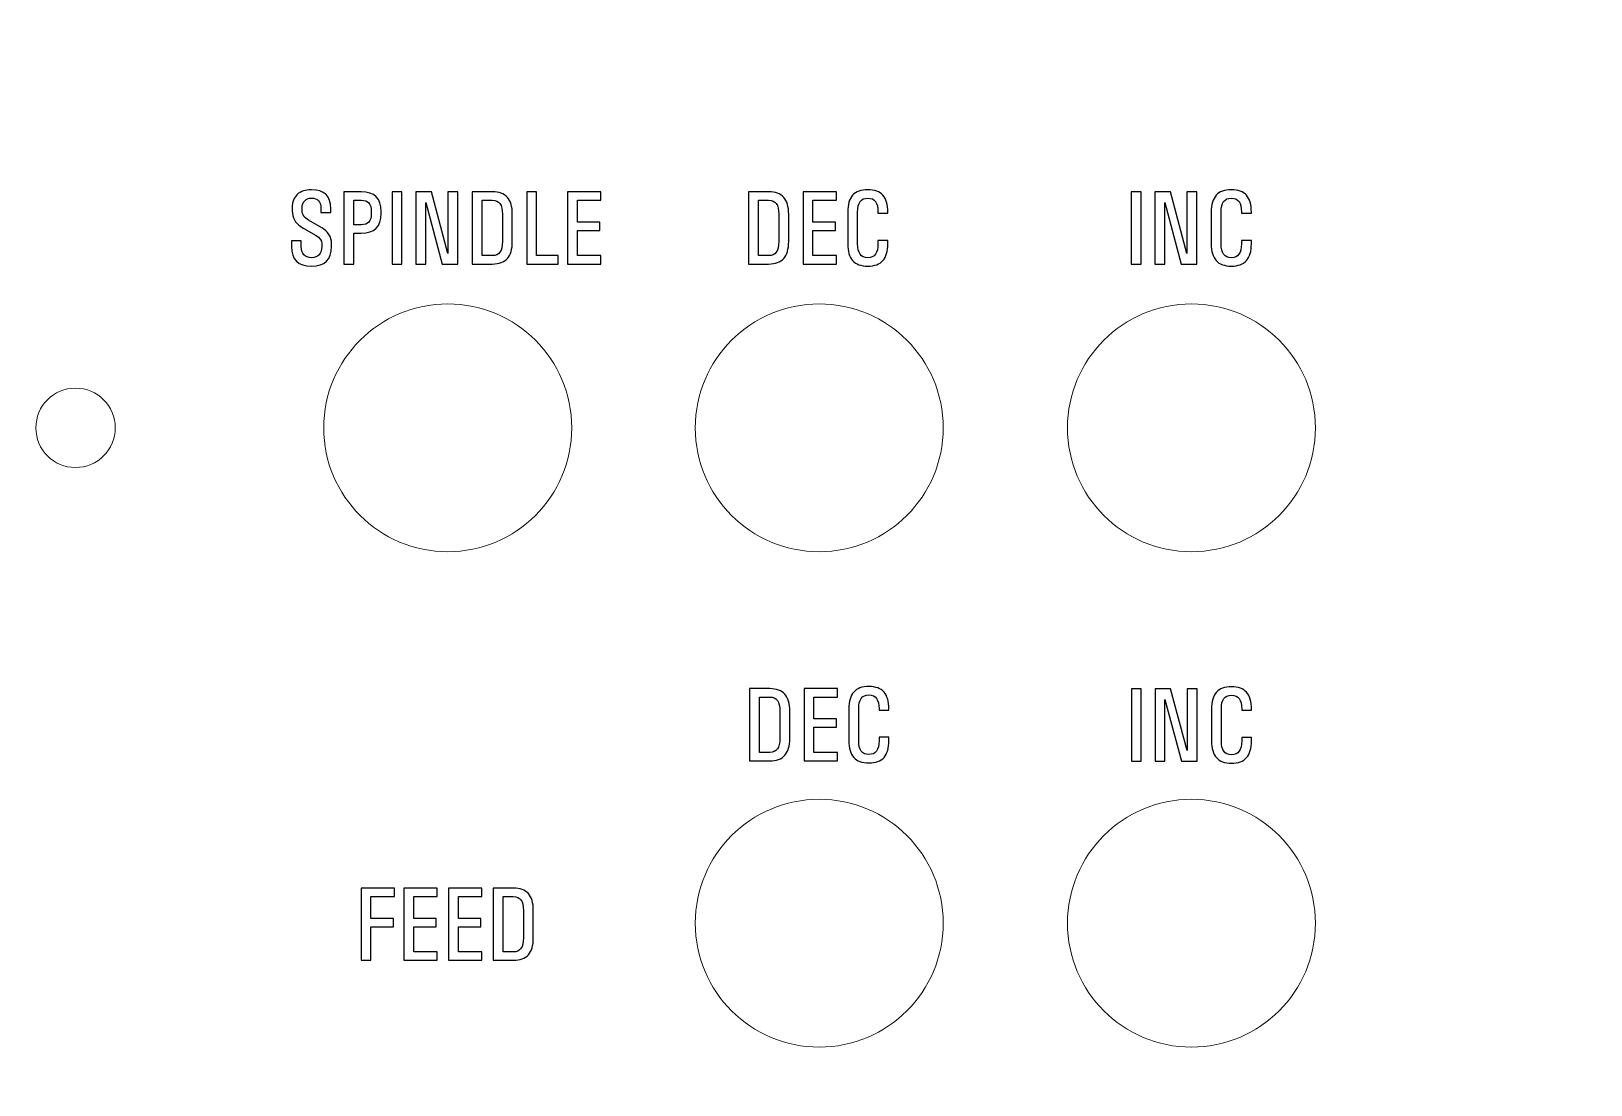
# Model space of a CAD drawing. Header units: centimetres. Extents: x -13.8 to 12.2, y -7.5 to 12.7.
# Drawn here: x -0.43 to 5.86, y -0.8 to 3.45 of the extents above; entities that cross this region are included whole.
import ezdxf

# ---------------------------------------------------------------- set-up
doc = ezdxf.new("R2010")
doc.units = ezdxf.units.CM
doc.header["$MEASUREMENT"] = 0
doc.layers.add('Layer 1', color=7, linetype='Continuous')

msp = doc.modelspace()

# ---------------------------------------------------------------- linework, layer by layer
at = {"layer": 'Layer 1', "lineweight": 9}
for centre, major_axis in [((1.24893, 1.84809), (0, 0.5)), ((2.74753, 1.84809), (0, 0.5)), ((4.24867, 1.84809), (0, 0.5)), ((-0.25221, 1.84809), (0, 0.16)), ((2.74753, -0.15089), (0, 0.5)), ((4.24867, -0.15089), (0, 0.5))]:
    msp.add_ellipse(centre, major_axis=major_axis, ratio=1, dxfattribs=at)
msp.add_open_spline([(-13.50318, 7.7), (-13.50318, 7.7), (11.80318, 7.7), (11.80318, 7.7), (11.80318, 7.7), (11.99393, 7.7), (12.15, 7.54394), (12.15, 7.35318), (12.15, 7.35318), (12.15, 7.35318), (12.15, -7.15318), (12.15, -7.15318), (12.15, -7.15318), (12.15, -7.34394), (11.99393, -7.5), (11.80318, -7.5), (11.80318, -7.5), (11.80318, -7.5), (-13.50318, -7.5), (-13.50318, -7.5), (-13.50318, -7.5), (-13.69394, -7.5), (-13.85, -7.34394), (-13.85, -7.15318), (-13.85, -7.15318), (-13.85, -7.15318), (-13.85, 7.35318), (-13.85, 7.35318), (-13.85, 7.35318), (-13.85, 7.54394), (-13.69394, 7.7), (-13.50318, 7.7)], degree=3, knots=[0, 0, 0, 0, 0.1111111, 0.1111111, 0.1111111, 0.1111111, 0.2222222, 0.2222222, 0.2222222, 0.2222222, 0.3333333, 0.3333333, 0.3333333, 0.3333333, 0.4444444, 0.4444444, 0.4444444, 0.4444444, 0.5555556, 0.5555556, 0.5555556, 0.5555556, 0.6666667, 0.6666667, 0.6666667, 0.6666667, 0.7777778, 0.7777778, 0.7777778, 0.7777778, 1, 1, 1, 1], dxfattribs=at)
at = {"layer": 'Layer 1', "color": 1}
for points, knots in [([(0.69959, 2.80881), (0.75159, 2.80881), (0.77755, 2.78334), (0.77755, 2.73233), (0.77755, 2.73233), (0.77755, 2.73233), (0.77755, 2.71702), (0.77755, 2.71702), (0.77755, 2.71702), (0.77755, 2.71702), (0.73762, 2.71702), (0.73762, 2.71702), (0.73762, 2.71702), (0.73762, 2.71702), (0.73762, 2.73233), (0.73762, 2.73233), (0.73762, 2.73233), (0.73762, 2.76069), (0.72499, 2.77494), (0.69959, 2.77494), (0.69959, 2.77494), (0.68802, 2.77494), (0.67878, 2.77148), (0.67193, 2.76457), (0.67193, 2.76457), (0.66502, 2.75766), (0.66156, 2.74834), (0.66156, 2.73649), (0.66156, 2.73649), (0.66156, 2.73649), (0.66156, 2.72513), (0.66156, 2.72513), (0.66156, 2.72513), (0.66156, 2.70883), (0.67031, 2.69571), (0.68781, 2.68562), (0.68781, 2.68562), (0.68781, 2.68562), (0.74058, 2.65563), (0.74058, 2.65563), (0.74058, 2.65563), (0.75335, 2.64837), (0.76323, 2.63912), (0.77007, 2.62805), (0.77007, 2.62805), (0.77699, 2.61697), (0.78045, 2.60469), (0.78045, 2.59115), (0.78045, 2.59115), (0.78045, 2.59115), (0.78045, 2.58021), (0.78045, 2.58021), (0.78045, 2.58021), (0.78045, 2.52715), (0.75349, 2.50062), (0.69959, 2.50062), (0.69959, 2.50062), (0.64562, 2.50062), (0.61859, 2.52715), (0.61859, 2.58021), (0.61859, 2.58021), (0.61859, 2.58021), (0.61859, 2.60314), (0.61859, 2.60314), (0.61859, 2.60314), (0.61859, 2.60314), (0.65846, 2.60314), (0.65846, 2.60314), (0.65846, 2.60314), (0.65846, 2.60314), (0.65846, 2.58021), (0.65846, 2.58021), (0.65846, 2.58021), (0.65846, 2.56532), (0.66198, 2.55396), (0.66904, 2.5462), (0.66904, 2.5462), (0.67602, 2.53844), (0.68625, 2.53449), (0.69959, 2.53449), (0.69959, 2.53449), (0.713, 2.53449), (0.72316, 2.53844), (0.73014, 2.5462), (0.73014, 2.5462), (0.73705, 2.55396), (0.74058, 2.56532), (0.74058, 2.58021), (0.74058, 2.58021), (0.74058, 2.58021), (0.74058, 2.59115), (0.74058, 2.59115), (0.74058, 2.59115), (0.74058, 2.6049), (0.73324, 2.61598), (0.71864, 2.62424), (0.71864, 2.62424), (0.71864, 2.62424), (0.66798, 2.65295), (0.66798, 2.65295), (0.66798, 2.65295), (0.65175, 2.66219), (0.63997, 2.6725), (0.63263, 2.684), (0.63263, 2.684), (0.62537, 2.69543), (0.6217, 2.70911), (0.6217, 2.72513), (0.6217, 2.72513), (0.6217, 2.72513), (0.6217, 2.73649), (0.6217, 2.73649), (0.6217, 2.73649), (0.6217, 2.75935), (0.62854, 2.77713), (0.64223, 2.78983), (0.64223, 2.78983), (0.65599, 2.80246), (0.67511, 2.80881), (0.69959, 2.80881)], [0, 0, 0, 0, 0.0322581, 0.0322581, 0.0322581, 0.0322581, 0.0645161, 0.0645161, 0.0645161, 0.0645161, 0.0967742, 0.0967742, 0.0967742, 0.0967742, 0.1290323, 0.1290323, 0.1290323, 0.1290323, 0.1612903, 0.1612903, 0.1612903, 0.1612903, 0.1935484, 0.1935484, 0.1935484, 0.1935484, 0.2258065, 0.2258065, 0.2258065, 0.2258065, 0.2580645, 0.2580645, 0.2580645, 0.2580645, 0.2903226, 0.2903226, 0.2903226, 0.2903226, 0.3225806, 0.3225806, 0.3225806, 0.3225806, 0.3548387, 0.3548387, 0.3548387, 0.3548387, 0.3870968, 0.3870968, 0.3870968, 0.3870968, 0.4193548, 0.4193548, 0.4193548, 0.4193548, 0.4516129, 0.4516129, 0.4516129, 0.4516129, 0.483871, 0.483871, 0.483871, 0.483871, 0.516129, 0.516129, 0.516129, 0.516129, 0.5483871, 0.5483871, 0.5483871, 0.5483871, 0.5806452, 0.5806452, 0.5806452, 0.5806452, 0.6129032, 0.6129032, 0.6129032, 0.6129032, 0.6451613, 0.6451613, 0.6451613, 0.6451613, 0.6774194, 0.6774194, 0.6774194, 0.6774194, 0.7096774, 0.7096774, 0.7096774, 0.7096774, 0.7419355, 0.7419355, 0.7419355, 0.7419355, 0.7741935, 0.7741935, 0.7741935, 0.7741935, 0.8064516, 0.8064516, 0.8064516, 0.8064516, 0.8387097, 0.8387097, 0.8387097, 0.8387097, 0.8709677, 0.8709677, 0.8709677, 0.8709677, 0.9032258, 0.9032258, 0.9032258, 0.9032258, 0.9354839, 0.9354839, 0.9354839, 0.9354839, 1, 1, 1, 1]), ([(0.83026, 2.50909), (0.83026, 2.50909), (0.83026, 2.80034), (0.83026, 2.80034), (0.83026, 2.80034), (0.83026, 2.80034), (0.89975, 2.80034), (0.89975, 2.80034), (0.89975, 2.80034), (0.95359, 2.80034), (0.98054, 2.77395), (0.98054, 2.72118), (0.98054, 2.72118), (0.98054, 2.72118), (0.98054, 2.71271), (0.98054, 2.71271), (0.98054, 2.71271), (0.98054, 2.65994), (0.95359, 2.63355), (0.89975, 2.63355), (0.89975, 2.63355), (0.89975, 2.63355), (0.87019, 2.63355), (0.87019, 2.63355), (0.87019, 2.63355), (0.87019, 2.63355), (0.87019, 2.50909), (0.87019, 2.50909), (0.87019, 2.50909), (0.87019, 2.50909), (0.83026, 2.50909), (0.83026, 2.50909)], [0, 0, 0, 0, 0.1111111, 0.1111111, 0.1111111, 0.1111111, 0.2222222, 0.2222222, 0.2222222, 0.2222222, 0.3333333, 0.3333333, 0.3333333, 0.3333333, 0.4444444, 0.4444444, 0.4444444, 0.4444444, 0.5555556, 0.5555556, 0.5555556, 0.5555556, 0.6666667, 0.6666667, 0.6666667, 0.6666667, 0.7777778, 0.7777778, 0.7777778, 0.7777778, 1, 1, 1, 1]), ([(1.02456, 2.50909), (1.02456, 2.50909), (1.02456, 2.80034), (1.02456, 2.80034), (1.02456, 2.80034), (1.02456, 2.80034), (1.06443, 2.80034), (1.06443, 2.80034), (1.06443, 2.80034), (1.06443, 2.80034), (1.06443, 2.50909), (1.06443, 2.50909), (1.06443, 2.50909), (1.06443, 2.50909), (1.02456, 2.50909), (1.02456, 2.50909)], [0, 0, 0, 0, 0.2, 0.2, 0.2, 0.2, 0.4, 0.4, 0.4, 0.4, 0.6, 0.6, 0.6, 0.6, 1, 1, 1, 1]), ([(1.12024, 2.50909), (1.12024, 2.50909), (1.12024, 2.80034), (1.12024, 2.80034), (1.12024, 2.80034), (1.12024, 2.80034), (1.18289, 2.80034), (1.18289, 2.80034), (1.18289, 2.80034), (1.18289, 2.80034), (1.24963, 2.55149), (1.24963, 2.55149), (1.24963, 2.55149), (1.24963, 2.55149), (1.24963, 2.80034), (1.24963, 2.80034), (1.24963, 2.80034), (1.24963, 2.80034), (1.28957, 2.80034), (1.28957, 2.80034), (1.28957, 2.80034), (1.28957, 2.80034), (1.28957, 2.50909), (1.28957, 2.50909), (1.28957, 2.50909), (1.28957, 2.50909), (1.22692, 2.50909), (1.22692, 2.50909), (1.22692, 2.50909), (1.22692, 2.50909), (1.16017, 2.75794), (1.16017, 2.75794), (1.16017, 2.75794), (1.16017, 2.75794), (1.16017, 2.50909), (1.16017, 2.50909), (1.16017, 2.50909), (1.16017, 2.50909), (1.12024, 2.50909), (1.12024, 2.50909)], [0, 0, 0, 0, 0.0909091, 0.0909091, 0.0909091, 0.0909091, 0.1818182, 0.1818182, 0.1818182, 0.1818182, 0.2727273, 0.2727273, 0.2727273, 0.2727273, 0.3636364, 0.3636364, 0.3636364, 0.3636364, 0.4545455, 0.4545455, 0.4545455, 0.4545455, 0.5454545, 0.5454545, 0.5454545, 0.5454545, 0.6363636, 0.6363636, 0.6363636, 0.6363636, 0.7272727, 0.7272727, 0.7272727, 0.7272727, 0.8181818, 0.8181818, 0.8181818, 0.8181818, 1, 1, 1, 1]), ([(1.4287, 2.80034), (1.45608, 2.80034), (1.4764, 2.79286), (1.48966, 2.77805), (1.48966, 2.77805), (1.50286, 2.76316), (1.50949, 2.74037), (1.50949, 2.70982), (1.50949, 2.70982), (1.50949, 2.70982), (1.50949, 2.59961), (1.50949, 2.59961), (1.50949, 2.59961), (1.50949, 2.56906), (1.50286, 2.54627), (1.48966, 2.53139), (1.48966, 2.53139), (1.4764, 2.5165), (1.45608, 2.50909), (1.4287, 2.50909), (1.4287, 2.50909), (1.4287, 2.50909), (1.34764, 2.50909), (1.34764, 2.50909), (1.34764, 2.50909), (1.34764, 2.50909), (1.34764, 2.80034), (1.34764, 2.80034), (1.34764, 2.80034), (1.34764, 2.80034), (1.4287, 2.80034), (1.4287, 2.80034)], [0, 0, 0, 0, 0.1111111, 0.1111111, 0.1111111, 0.1111111, 0.2222222, 0.2222222, 0.2222222, 0.2222222, 0.3333333, 0.3333333, 0.3333333, 0.3333333, 0.4444444, 0.4444444, 0.4444444, 0.4444444, 0.5555556, 0.5555556, 0.5555556, 0.5555556, 0.6666667, 0.6666667, 0.6666667, 0.6666667, 0.7777778, 0.7777778, 0.7777778, 0.7777778, 1, 1, 1, 1]), ([(1.56735, 2.50909), (1.56735, 2.50909), (1.56735, 2.80034), (1.56735, 2.80034), (1.56735, 2.80034), (1.56735, 2.80034), (1.60728, 2.80034), (1.60728, 2.80034), (1.60728, 2.80034), (1.60728, 2.80034), (1.60728, 2.54296), (1.60728, 2.54296), (1.60728, 2.54296), (1.60728, 2.54296), (1.69449, 2.54296), (1.69449, 2.54296), (1.69449, 2.54296), (1.69449, 2.54296), (1.69449, 2.50909), (1.69449, 2.50909), (1.69449, 2.50909), (1.69449, 2.50909), (1.56735, 2.50909), (1.56735, 2.50909)], [0, 0, 0, 0, 0.1428571, 0.1428571, 0.1428571, 0.1428571, 0.2857143, 0.2857143, 0.2857143, 0.2857143, 0.4285714, 0.4285714, 0.4285714, 0.4285714, 0.5714286, 0.5714286, 0.5714286, 0.5714286, 0.7142857, 0.7142857, 0.7142857, 0.7142857, 1, 1, 1, 1]), ([(1.7321, 2.50909), (1.7321, 2.50909), (1.7321, 2.80034), (1.7321, 2.80034), (1.7321, 2.80034), (1.7321, 2.80034), (1.86686, 2.80034), (1.86686, 2.80034), (1.86686, 2.80034), (1.86686, 2.80034), (1.86686, 2.7664), (1.86686, 2.7664), (1.86686, 2.7664), (1.86686, 2.7664), (1.77203, 2.7664), (1.77203, 2.7664), (1.77203, 2.7664), (1.77203, 2.7664), (1.77203, 2.67835), (1.77203, 2.67835), (1.77203, 2.67835), (1.77203, 2.67835), (1.86255, 2.67835), (1.86255, 2.67835), (1.86255, 2.67835), (1.86255, 2.67835), (1.86255, 2.64449), (1.86255, 2.64449), (1.86255, 2.64449), (1.86255, 2.64449), (1.77203, 2.64449), (1.77203, 2.64449), (1.77203, 2.64449), (1.77203, 2.64449), (1.77203, 2.54296), (1.77203, 2.54296), (1.77203, 2.54296), (1.77203, 2.54296), (1.86686, 2.54296), (1.86686, 2.54296), (1.86686, 2.54296), (1.86686, 2.54296), (1.86686, 2.50909), (1.86686, 2.50909), (1.86686, 2.50909), (1.86686, 2.50909), (1.7321, 2.50909), (1.7321, 2.50909)], [0, 0, 0, 0, 0.0769231, 0.0769231, 0.0769231, 0.0769231, 0.1538462, 0.1538462, 0.1538462, 0.1538462, 0.2307692, 0.2307692, 0.2307692, 0.2307692, 0.3076923, 0.3076923, 0.3076923, 0.3076923, 0.3846154, 0.3846154, 0.3846154, 0.3846154, 0.4615385, 0.4615385, 0.4615385, 0.4615385, 0.5384615, 0.5384615, 0.5384615, 0.5384615, 0.6153846, 0.6153846, 0.6153846, 0.6153846, 0.6923077, 0.6923077, 0.6923077, 0.6923077, 0.7692308, 0.7692308, 0.7692308, 0.7692308, 0.8461538, 0.8461538, 0.8461538, 0.8461538, 1, 1, 1, 1]), ([(2.54334, 2.80034), (2.57072, 2.80034), (2.59104, 2.79286), (2.6043, 2.77805), (2.6043, 2.77805), (2.6175, 2.76316), (2.62413, 2.74037), (2.62413, 2.70982), (2.62413, 2.70982), (2.62413, 2.70982), (2.62413, 2.59961), (2.62413, 2.59961), (2.62413, 2.59961), (2.62413, 2.56906), (2.6175, 2.54627), (2.6043, 2.53139), (2.6043, 2.53139), (2.59104, 2.5165), (2.57072, 2.50909), (2.54334, 2.50909), (2.54334, 2.50909), (2.54334, 2.50909), (2.46228, 2.50909), (2.46228, 2.50909), (2.46228, 2.50909), (2.46228, 2.50909), (2.46228, 2.80034), (2.46228, 2.80034), (2.46228, 2.80034), (2.46228, 2.80034), (2.54334, 2.80034), (2.54334, 2.80034)], [0, 0, 0, 0, 0.1111111, 0.1111111, 0.1111111, 0.1111111, 0.2222222, 0.2222222, 0.2222222, 0.2222222, 0.3333333, 0.3333333, 0.3333333, 0.3333333, 0.4444444, 0.4444444, 0.4444444, 0.4444444, 0.5555556, 0.5555556, 0.5555556, 0.5555556, 0.6666667, 0.6666667, 0.6666667, 0.6666667, 0.7777778, 0.7777778, 0.7777778, 0.7777778, 1, 1, 1, 1]), ([(2.68199, 2.50909), (2.68199, 2.50909), (2.68199, 2.80034), (2.68199, 2.80034), (2.68199, 2.80034), (2.68199, 2.80034), (2.81675, 2.80034), (2.81675, 2.80034), (2.81675, 2.80034), (2.81675, 2.80034), (2.81675, 2.7664), (2.81675, 2.7664), (2.81675, 2.7664), (2.81675, 2.7664), (2.72192, 2.7664), (2.72192, 2.7664), (2.72192, 2.7664), (2.72192, 2.7664), (2.72192, 2.67835), (2.72192, 2.67835), (2.72192, 2.67835), (2.72192, 2.67835), (2.81244, 2.67835), (2.81244, 2.67835), (2.81244, 2.67835), (2.81244, 2.67835), (2.81244, 2.64449), (2.81244, 2.64449), (2.81244, 2.64449), (2.81244, 2.64449), (2.72192, 2.64449), (2.72192, 2.64449), (2.72192, 2.64449), (2.72192, 2.64449), (2.72192, 2.54296), (2.72192, 2.54296), (2.72192, 2.54296), (2.72192, 2.54296), (2.81675, 2.54296), (2.81675, 2.54296), (2.81675, 2.54296), (2.81675, 2.54296), (2.81675, 2.50909), (2.81675, 2.50909), (2.81675, 2.50909), (2.81675, 2.50909), (2.68199, 2.50909), (2.68199, 2.50909)], [0, 0, 0, 0, 0.0769231, 0.0769231, 0.0769231, 0.0769231, 0.1538462, 0.1538462, 0.1538462, 0.1538462, 0.2307692, 0.2307692, 0.2307692, 0.2307692, 0.3076923, 0.3076923, 0.3076923, 0.3076923, 0.3846154, 0.3846154, 0.3846154, 0.3846154, 0.4615385, 0.4615385, 0.4615385, 0.4615385, 0.5384615, 0.5384615, 0.5384615, 0.5384615, 0.6153846, 0.6153846, 0.6153846, 0.6153846, 0.6923077, 0.6923077, 0.6923077, 0.6923077, 0.7692308, 0.7692308, 0.7692308, 0.7692308, 0.8461538, 0.8461538, 0.8461538, 0.8461538, 1, 1, 1, 1]), ([(2.94332, 2.77494), (2.92921, 2.77494), (2.91884, 2.77028), (2.91221, 2.76104), (2.91221, 2.76104), (2.90551, 2.7518), (2.90219, 2.73755), (2.90219, 2.71829), (2.90219, 2.71829), (2.90219, 2.71829), (2.90219, 2.59115), (2.90219, 2.59115), (2.90219, 2.59115), (2.90219, 2.57188), (2.90551, 2.55756), (2.91221, 2.54839), (2.91221, 2.54839), (2.91884, 2.53915), (2.92921, 2.53449), (2.94332, 2.53449), (2.94332, 2.53449), (2.95722, 2.53449), (2.96752, 2.53915), (2.97423, 2.54839), (2.97423, 2.54839), (2.98086, 2.55756), (2.98425, 2.57188), (2.98425, 2.59115), (2.98425, 2.59115), (2.98425, 2.59115), (2.98425, 2.60399), (2.98425, 2.60399), (2.98425, 2.60399), (2.98425, 2.60399), (3.02411, 2.60399), (3.02411, 2.60399), (3.02411, 2.60399), (3.02411, 2.60399), (3.02411, 2.59115), (3.02411, 2.59115), (3.02411, 2.59115), (3.02411, 2.5606), (3.01748, 2.53781), (3.00428, 2.52292), (3.00428, 2.52292), (2.99102, 2.50803), (2.9707, 2.50062), (2.94332, 2.50062), (2.94332, 2.50062), (2.91574, 2.50062), (2.89535, 2.50803), (2.88215, 2.52285), (2.88215, 2.52285), (2.86889, 2.53766), (2.86226, 2.56045), (2.86226, 2.59115), (2.86226, 2.59115), (2.86226, 2.59115), (2.86226, 2.71829), (2.86226, 2.71829), (2.86226, 2.71829), (2.86226, 2.74898), (2.86889, 2.77177), (2.88215, 2.78658), (2.88215, 2.78658), (2.89535, 2.8014), (2.91574, 2.80881), (2.94332, 2.80881), (2.94332, 2.80881), (2.9707, 2.80881), (2.99102, 2.8014), (3.00428, 2.78651), (3.00428, 2.78651), (3.01748, 2.77163), (3.02411, 2.74884), (3.02411, 2.71829), (3.02411, 2.71829), (3.02411, 2.71829), (3.02411, 2.71412), (3.02411, 2.71412), (3.02411, 2.71412), (3.02411, 2.71412), (2.98425, 2.71412), (2.98425, 2.71412), (2.98425, 2.71412), (2.98425, 2.71412), (2.98425, 2.71829), (2.98425, 2.71829), (2.98425, 2.71829), (2.98425, 2.73755), (2.98093, 2.7518), (2.9743, 2.76104), (2.9743, 2.76104), (2.96767, 2.77028), (2.95736, 2.77494), (2.94332, 2.77494)], [0, 0, 0, 0, 0.04, 0.04, 0.04, 0.04, 0.08, 0.08, 0.08, 0.08, 0.12, 0.12, 0.12, 0.12, 0.16, 0.16, 0.16, 0.16, 0.2, 0.2, 0.2, 0.2, 0.24, 0.24, 0.24, 0.24, 0.28, 0.28, 0.28, 0.28, 0.32, 0.32, 0.32, 0.32, 0.36, 0.36, 0.36, 0.36, 0.4, 0.4, 0.4, 0.4, 0.44, 0.44, 0.44, 0.44, 0.48, 0.48, 0.48, 0.48, 0.52, 0.52, 0.52, 0.52, 0.56, 0.56, 0.56, 0.56, 0.6, 0.6, 0.6, 0.6, 0.64, 0.64, 0.64, 0.64, 0.68, 0.68, 0.68, 0.68, 0.72, 0.72, 0.72, 0.72, 0.76, 0.76, 0.76, 0.76, 0.8, 0.8, 0.8, 0.8, 0.84, 0.84, 0.84, 0.84, 0.88, 0.88, 0.88, 0.88, 0.92, 0.92, 0.92, 0.92, 1, 1, 1, 1]), ([(4.0054, 2.50909), (4.0054, 2.50909), (4.0054, 2.80034), (4.0054, 2.80034), (4.0054, 2.80034), (4.0054, 2.80034), (4.04527, 2.80034), (4.04527, 2.80034), (4.04527, 2.80034), (4.04527, 2.80034), (4.04527, 2.50909), (4.04527, 2.50909), (4.04527, 2.50909), (4.04527, 2.50909), (4.0054, 2.50909), (4.0054, 2.50909)], [0, 0, 0, 0, 0.2, 0.2, 0.2, 0.2, 0.4, 0.4, 0.4, 0.4, 0.6, 0.6, 0.6, 0.6, 1, 1, 1, 1]), ([(4.10108, 2.50909), (4.10108, 2.50909), (4.10108, 2.80034), (4.10108, 2.80034), (4.10108, 2.80034), (4.10108, 2.80034), (4.16373, 2.80034), (4.16373, 2.80034), (4.16373, 2.80034), (4.16373, 2.80034), (4.23047, 2.55149), (4.23047, 2.55149), (4.23047, 2.55149), (4.23047, 2.55149), (4.23047, 2.80034), (4.23047, 2.80034), (4.23047, 2.80034), (4.23047, 2.80034), (4.27041, 2.80034), (4.27041, 2.80034), (4.27041, 2.80034), (4.27041, 2.80034), (4.27041, 2.50909), (4.27041, 2.50909), (4.27041, 2.50909), (4.27041, 2.50909), (4.20776, 2.50909), (4.20776, 2.50909), (4.20776, 2.50909), (4.20776, 2.50909), (4.14101, 2.75794), (4.14101, 2.75794), (4.14101, 2.75794), (4.14101, 2.75794), (4.14101, 2.50909), (4.14101, 2.50909), (4.14101, 2.50909), (4.14101, 2.50909), (4.10108, 2.50909), (4.10108, 2.50909)], [0, 0, 0, 0, 0.0909091, 0.0909091, 0.0909091, 0.0909091, 0.1818182, 0.1818182, 0.1818182, 0.1818182, 0.2727273, 0.2727273, 0.2727273, 0.2727273, 0.3636364, 0.3636364, 0.3636364, 0.3636364, 0.4545455, 0.4545455, 0.4545455, 0.4545455, 0.5454545, 0.5454545, 0.5454545, 0.5454545, 0.6363636, 0.6363636, 0.6363636, 0.6363636, 0.7272727, 0.7272727, 0.7272727, 0.7272727, 0.8181818, 0.8181818, 0.8181818, 0.8181818, 1, 1, 1, 1]), ([(4.40954, 2.77494), (4.39543, 2.77494), (4.38506, 2.77028), (4.37843, 2.76104), (4.37843, 2.76104), (4.37173, 2.7518), (4.36841, 2.73755), (4.36841, 2.71829), (4.36841, 2.71829), (4.36841, 2.71829), (4.36841, 2.59115), (4.36841, 2.59115), (4.36841, 2.59115), (4.36841, 2.57188), (4.37173, 2.55756), (4.37843, 2.54839), (4.37843, 2.54839), (4.38506, 2.53915), (4.39543, 2.53449), (4.40954, 2.53449), (4.40954, 2.53449), (4.42344, 2.53449), (4.43374, 2.53915), (4.44045, 2.54839), (4.44045, 2.54839), (4.44708, 2.55756), (4.45047, 2.57188), (4.45047, 2.59115), (4.45047, 2.59115), (4.45047, 2.59115), (4.45047, 2.60399), (4.45047, 2.60399), (4.45047, 2.60399), (4.45047, 2.60399), (4.49033, 2.60399), (4.49033, 2.60399), (4.49033, 2.60399), (4.49033, 2.60399), (4.49033, 2.59115), (4.49033, 2.59115), (4.49033, 2.59115), (4.49033, 2.5606), (4.4837, 2.53781), (4.4705, 2.52292), (4.4705, 2.52292), (4.45724, 2.50803), (4.43692, 2.50062), (4.40954, 2.50062), (4.40954, 2.50062), (4.38196, 2.50062), (4.36157, 2.50803), (4.34837, 2.52285), (4.34837, 2.52285), (4.33511, 2.53766), (4.32848, 2.56045), (4.32848, 2.59115), (4.32848, 2.59115), (4.32848, 2.59115), (4.32848, 2.71829), (4.32848, 2.71829), (4.32848, 2.71829), (4.32848, 2.74898), (4.33511, 2.77177), (4.34837, 2.78658), (4.34837, 2.78658), (4.36157, 2.8014), (4.38196, 2.80881), (4.40954, 2.80881), (4.40954, 2.80881), (4.43692, 2.80881), (4.45724, 2.8014), (4.4705, 2.78651), (4.4705, 2.78651), (4.4837, 2.77163), (4.49033, 2.74884), (4.49033, 2.71829), (4.49033, 2.71829), (4.49033, 2.71829), (4.49033, 2.71412), (4.49033, 2.71412), (4.49033, 2.71412), (4.49033, 2.71412), (4.45047, 2.71412), (4.45047, 2.71412), (4.45047, 2.71412), (4.45047, 2.71412), (4.45047, 2.71829), (4.45047, 2.71829), (4.45047, 2.71829), (4.45047, 2.73755), (4.44715, 2.7518), (4.44052, 2.76104), (4.44052, 2.76104), (4.43389, 2.77028), (4.42358, 2.77494), (4.40954, 2.77494)], [0, 0, 0, 0, 0.04, 0.04, 0.04, 0.04, 0.08, 0.08, 0.08, 0.08, 0.12, 0.12, 0.12, 0.12, 0.16, 0.16, 0.16, 0.16, 0.2, 0.2, 0.2, 0.2, 0.24, 0.24, 0.24, 0.24, 0.28, 0.28, 0.28, 0.28, 0.32, 0.32, 0.32, 0.32, 0.36, 0.36, 0.36, 0.36, 0.4, 0.4, 0.4, 0.4, 0.44, 0.44, 0.44, 0.44, 0.48, 0.48, 0.48, 0.48, 0.52, 0.52, 0.52, 0.52, 0.56, 0.56, 0.56, 0.56, 0.6, 0.6, 0.6, 0.6, 0.64, 0.64, 0.64, 0.64, 0.68, 0.68, 0.68, 0.68, 0.72, 0.72, 0.72, 0.72, 0.76, 0.76, 0.76, 0.76, 0.8, 0.8, 0.8, 0.8, 0.84, 0.84, 0.84, 0.84, 0.88, 0.88, 0.88, 0.88, 0.92, 0.92, 0.92, 0.92, 1, 1, 1, 1]), ([(0.89975, 2.66742), (0.91379, 2.66742), (0.92409, 2.67108), (0.93073, 2.67849), (0.93073, 2.67849), (0.93736, 2.68583), (0.94067, 2.69726), (0.94067, 2.71271), (0.94067, 2.71271), (0.94067, 2.71271), (0.94067, 2.72118), (0.94067, 2.72118), (0.94067, 2.72118), (0.94067, 2.73663), (0.93736, 2.74799), (0.93073, 2.7554), (0.93073, 2.7554), (0.92409, 2.76274), (0.91379, 2.7664), (0.89975, 2.7664), (0.89975, 2.7664), (0.89975, 2.7664), (0.87019, 2.7664), (0.87019, 2.7664), (0.87019, 2.7664), (0.87019, 2.7664), (0.87019, 2.66742), (0.87019, 2.66742), (0.87019, 2.66742), (0.87019, 2.66742), (0.89975, 2.66742), (0.89975, 2.66742)], [0, 0, 0, 0, 0.1111111, 0.1111111, 0.1111111, 0.1111111, 0.2222222, 0.2222222, 0.2222222, 0.2222222, 0.3333333, 0.3333333, 0.3333333, 0.3333333, 0.4444444, 0.4444444, 0.4444444, 0.4444444, 0.5555556, 0.5555556, 0.5555556, 0.5555556, 0.6666667, 0.6666667, 0.6666667, 0.6666667, 0.7777778, 0.7777778, 0.7777778, 0.7777778, 1, 1, 1, 1]), ([(1.4287, 2.7664), (1.4287, 2.7664), (1.38757, 2.7664), (1.38757, 2.7664), (1.38757, 2.7664), (1.38757, 2.7664), (1.38757, 2.54296), (1.38757, 2.54296), (1.38757, 2.54296), (1.38757, 2.54296), (1.4287, 2.54296), (1.4287, 2.54296), (1.4287, 2.54296), (1.4426, 2.54296), (1.4529, 2.54761), (1.45961, 2.55686), (1.45961, 2.55686), (1.46624, 2.5661), (1.46963, 2.58035), (1.46963, 2.59961), (1.46963, 2.59961), (1.46963, 2.59961), (1.46963, 2.70982), (1.46963, 2.70982), (1.46963, 2.70982), (1.46963, 2.72908), (1.46631, 2.74333), (1.45968, 2.75258), (1.45968, 2.75258), (1.45305, 2.76182), (1.44274, 2.7664), (1.4287, 2.7664)], [0, 0, 0, 0, 0.1111111, 0.1111111, 0.1111111, 0.1111111, 0.2222222, 0.2222222, 0.2222222, 0.2222222, 0.3333333, 0.3333333, 0.3333333, 0.3333333, 0.4444444, 0.4444444, 0.4444444, 0.4444444, 0.5555556, 0.5555556, 0.5555556, 0.5555556, 0.6666667, 0.6666667, 0.6666667, 0.6666667, 0.7777778, 0.7777778, 0.7777778, 0.7777778, 1, 1, 1, 1]), ([(2.54334, 2.7664), (2.54334, 2.7664), (2.50221, 2.7664), (2.50221, 2.7664), (2.50221, 2.7664), (2.50221, 2.7664), (2.50221, 2.54296), (2.50221, 2.54296), (2.50221, 2.54296), (2.50221, 2.54296), (2.54334, 2.54296), (2.54334, 2.54296), (2.54334, 2.54296), (2.55724, 2.54296), (2.56754, 2.54761), (2.57425, 2.55686), (2.57425, 2.55686), (2.58088, 2.5661), (2.58427, 2.58035), (2.58427, 2.59961), (2.58427, 2.59961), (2.58427, 2.59961), (2.58427, 2.70982), (2.58427, 2.70982), (2.58427, 2.70982), (2.58427, 2.72908), (2.58095, 2.74333), (2.57432, 2.75258), (2.57432, 2.75258), (2.56769, 2.76182), (2.55738, 2.7664), (2.54334, 2.7664)], [0, 0, 0, 0, 0.1111111, 0.1111111, 0.1111111, 0.1111111, 0.2222222, 0.2222222, 0.2222222, 0.2222222, 0.3333333, 0.3333333, 0.3333333, 0.3333333, 0.4444444, 0.4444444, 0.4444444, 0.4444444, 0.5555556, 0.5555556, 0.5555556, 0.5555556, 0.6666667, 0.6666667, 0.6666667, 0.6666667, 0.7777778, 0.7777778, 0.7777778, 0.7777778, 1, 1, 1, 1]), ([(2.54768, 0.79563), (2.57506, 0.79563), (2.59538, 0.78815), (2.60864, 0.77334), (2.60864, 0.77334), (2.62184, 0.75845), (2.62847, 0.73566), (2.62847, 0.70511), (2.62847, 0.70511), (2.62847, 0.70511), (2.62847, 0.5949), (2.62847, 0.5949), (2.62847, 0.5949), (2.62847, 0.56435), (2.62184, 0.54156), (2.60864, 0.52668), (2.60864, 0.52668), (2.59538, 0.51179), (2.57506, 0.50438), (2.54768, 0.50438), (2.54768, 0.50438), (2.54768, 0.50438), (2.46662, 0.50438), (2.46662, 0.50438), (2.46662, 0.50438), (2.46662, 0.50438), (2.46662, 0.79563), (2.46662, 0.79563), (2.46662, 0.79563), (2.46662, 0.79563), (2.54768, 0.79563), (2.54768, 0.79563)], [0, 0, 0, 0, 0.1111111, 0.1111111, 0.1111111, 0.1111111, 0.2222222, 0.2222222, 0.2222222, 0.2222222, 0.3333333, 0.3333333, 0.3333333, 0.3333333, 0.4444444, 0.4444444, 0.4444444, 0.4444444, 0.5555556, 0.5555556, 0.5555556, 0.5555556, 0.6666667, 0.6666667, 0.6666667, 0.6666667, 0.7777778, 0.7777778, 0.7777778, 0.7777778, 1, 1, 1, 1]), ([(2.54768, 0.76169), (2.54768, 0.76169), (2.50655, 0.76169), (2.50655, 0.76169), (2.50655, 0.76169), (2.50655, 0.76169), (2.50655, 0.53825), (2.50655, 0.53825), (2.50655, 0.53825), (2.50655, 0.53825), (2.54768, 0.53825), (2.54768, 0.53825), (2.54768, 0.53825), (2.56158, 0.53825), (2.57188, 0.5429), (2.57859, 0.55215), (2.57859, 0.55215), (2.58522, 0.56139), (2.58861, 0.57564), (2.58861, 0.5949), (2.58861, 0.5949), (2.58861, 0.5949), (2.58861, 0.70511), (2.58861, 0.70511), (2.58861, 0.70511), (2.58861, 0.72437), (2.58529, 0.73862), (2.57866, 0.74787), (2.57866, 0.74787), (2.57203, 0.75711), (2.56172, 0.76169), (2.54768, 0.76169)], [0, 0, 0, 0, 0.1111111, 0.1111111, 0.1111111, 0.1111111, 0.2222222, 0.2222222, 0.2222222, 0.2222222, 0.3333333, 0.3333333, 0.3333333, 0.3333333, 0.4444444, 0.4444444, 0.4444444, 0.4444444, 0.5555556, 0.5555556, 0.5555556, 0.5555556, 0.6666667, 0.6666667, 0.6666667, 0.6666667, 0.7777778, 0.7777778, 0.7777778, 0.7777778, 1, 1, 1, 1]), ([(2.68633, 0.50438), (2.68633, 0.50438), (2.68633, 0.79563), (2.68633, 0.79563), (2.68633, 0.79563), (2.68633, 0.79563), (2.82109, 0.79563), (2.82109, 0.79563), (2.82109, 0.79563), (2.82109, 0.79563), (2.82109, 0.76169), (2.82109, 0.76169), (2.82109, 0.76169), (2.82109, 0.76169), (2.72626, 0.76169), (2.72626, 0.76169), (2.72626, 0.76169), (2.72626, 0.76169), (2.72626, 0.67364), (2.72626, 0.67364), (2.72626, 0.67364), (2.72626, 0.67364), (2.81678, 0.67364), (2.81678, 0.67364), (2.81678, 0.67364), (2.81678, 0.67364), (2.81678, 0.63978), (2.81678, 0.63978), (2.81678, 0.63978), (2.81678, 0.63978), (2.72626, 0.63978), (2.72626, 0.63978), (2.72626, 0.63978), (2.72626, 0.63978), (2.72626, 0.53825), (2.72626, 0.53825), (2.72626, 0.53825), (2.72626, 0.53825), (2.82109, 0.53825), (2.82109, 0.53825), (2.82109, 0.53825), (2.82109, 0.53825), (2.82109, 0.50438), (2.82109, 0.50438), (2.82109, 0.50438), (2.82109, 0.50438), (2.68633, 0.50438), (2.68633, 0.50438)], [0, 0, 0, 0, 0.0769231, 0.0769231, 0.0769231, 0.0769231, 0.1538462, 0.1538462, 0.1538462, 0.1538462, 0.2307692, 0.2307692, 0.2307692, 0.2307692, 0.3076923, 0.3076923, 0.3076923, 0.3076923, 0.3846154, 0.3846154, 0.3846154, 0.3846154, 0.4615385, 0.4615385, 0.4615385, 0.4615385, 0.5384615, 0.5384615, 0.5384615, 0.5384615, 0.6153846, 0.6153846, 0.6153846, 0.6153846, 0.6923077, 0.6923077, 0.6923077, 0.6923077, 0.7692308, 0.7692308, 0.7692308, 0.7692308, 0.8461538, 0.8461538, 0.8461538, 0.8461538, 1, 1, 1, 1]), ([(2.94766, 0.77023), (2.93355, 0.77023), (2.92318, 0.76557), (2.91655, 0.75633), (2.91655, 0.75633), (2.90985, 0.74709), (2.90653, 0.73284), (2.90653, 0.71358), (2.90653, 0.71358), (2.90653, 0.71358), (2.90653, 0.58644), (2.90653, 0.58644), (2.90653, 0.58644), (2.90653, 0.56717), (2.90985, 0.55285), (2.91655, 0.54368), (2.91655, 0.54368), (2.92318, 0.53444), (2.93355, 0.52978), (2.94766, 0.52978), (2.94766, 0.52978), (2.96156, 0.52978), (2.97186, 0.53444), (2.97857, 0.54368), (2.97857, 0.54368), (2.9852, 0.55285), (2.98859, 0.56717), (2.98859, 0.58644), (2.98859, 0.58644), (2.98859, 0.58644), (2.98859, 0.59928), (2.98859, 0.59928), (2.98859, 0.59928), (2.98859, 0.59928), (3.02845, 0.59928), (3.02845, 0.59928), (3.02845, 0.59928), (3.02845, 0.59928), (3.02845, 0.58644), (3.02845, 0.58644), (3.02845, 0.58644), (3.02845, 0.55589), (3.02182, 0.5331), (3.00862, 0.51821), (3.00862, 0.51821), (2.99536, 0.50332), (2.97504, 0.49591), (2.94766, 0.49591), (2.94766, 0.49591), (2.92008, 0.49591), (2.89969, 0.50332), (2.88649, 0.51814), (2.88649, 0.51814), (2.87323, 0.53295), (2.8666, 0.55574), (2.8666, 0.58644), (2.8666, 0.58644), (2.8666, 0.58644), (2.8666, 0.71358), (2.8666, 0.71358), (2.8666, 0.71358), (2.8666, 0.74427), (2.87323, 0.76706), (2.88649, 0.78187), (2.88649, 0.78187), (2.89969, 0.79669), (2.92008, 0.8041), (2.94766, 0.8041), (2.94766, 0.8041), (2.97504, 0.8041), (2.99536, 0.79669), (3.00862, 0.7818), (3.00862, 0.7818), (3.02182, 0.76692), (3.02845, 0.74413), (3.02845, 0.71358), (3.02845, 0.71358), (3.02845, 0.71358), (3.02845, 0.70941), (3.02845, 0.70941), (3.02845, 0.70941), (3.02845, 0.70941), (2.98859, 0.70941), (2.98859, 0.70941), (2.98859, 0.70941), (2.98859, 0.70941), (2.98859, 0.71358), (2.98859, 0.71358), (2.98859, 0.71358), (2.98859, 0.73284), (2.98527, 0.74709), (2.97864, 0.75633), (2.97864, 0.75633), (2.97201, 0.76557), (2.9617, 0.77023), (2.94766, 0.77023)], [0, 0, 0, 0, 0.04, 0.04, 0.04, 0.04, 0.08, 0.08, 0.08, 0.08, 0.12, 0.12, 0.12, 0.12, 0.16, 0.16, 0.16, 0.16, 0.2, 0.2, 0.2, 0.2, 0.24, 0.24, 0.24, 0.24, 0.28, 0.28, 0.28, 0.28, 0.32, 0.32, 0.32, 0.32, 0.36, 0.36, 0.36, 0.36, 0.4, 0.4, 0.4, 0.4, 0.44, 0.44, 0.44, 0.44, 0.48, 0.48, 0.48, 0.48, 0.52, 0.52, 0.52, 0.52, 0.56, 0.56, 0.56, 0.56, 0.6, 0.6, 0.6, 0.6, 0.64, 0.64, 0.64, 0.64, 0.68, 0.68, 0.68, 0.68, 0.72, 0.72, 0.72, 0.72, 0.76, 0.76, 0.76, 0.76, 0.8, 0.8, 0.8, 0.8, 0.84, 0.84, 0.84, 0.84, 0.88, 0.88, 0.88, 0.88, 0.92, 0.92, 0.92, 0.92, 1, 1, 1, 1]), ([(4.00621, 0.50349), (4.00621, 0.50349), (4.00621, 0.79474), (4.00621, 0.79474), (4.00621, 0.79474), (4.00621, 0.79474), (4.04608, 0.79474), (4.04608, 0.79474), (4.04608, 0.79474), (4.04608, 0.79474), (4.04608, 0.50349), (4.04608, 0.50349), (4.04608, 0.50349), (4.04608, 0.50349), (4.00621, 0.50349), (4.00621, 0.50349)], [0, 0, 0, 0, 0.2, 0.2, 0.2, 0.2, 0.4, 0.4, 0.4, 0.4, 0.6, 0.6, 0.6, 0.6, 1, 1, 1, 1]), ([(4.10189, 0.50349), (4.10189, 0.50349), (4.10189, 0.79474), (4.10189, 0.79474), (4.10189, 0.79474), (4.10189, 0.79474), (4.16454, 0.79474), (4.16454, 0.79474), (4.16454, 0.79474), (4.16454, 0.79474), (4.23128, 0.54589), (4.23128, 0.54589), (4.23128, 0.54589), (4.23128, 0.54589), (4.23128, 0.79474), (4.23128, 0.79474), (4.23128, 0.79474), (4.23128, 0.79474), (4.27122, 0.79474), (4.27122, 0.79474), (4.27122, 0.79474), (4.27122, 0.79474), (4.27122, 0.50349), (4.27122, 0.50349), (4.27122, 0.50349), (4.27122, 0.50349), (4.20857, 0.50349), (4.20857, 0.50349), (4.20857, 0.50349), (4.20857, 0.50349), (4.14182, 0.75234), (4.14182, 0.75234), (4.14182, 0.75234), (4.14182, 0.75234), (4.14182, 0.50349), (4.14182, 0.50349), (4.14182, 0.50349), (4.14182, 0.50349), (4.10189, 0.50349), (4.10189, 0.50349)], [0, 0, 0, 0, 0.0909091, 0.0909091, 0.0909091, 0.0909091, 0.1818182, 0.1818182, 0.1818182, 0.1818182, 0.2727273, 0.2727273, 0.2727273, 0.2727273, 0.3636364, 0.3636364, 0.3636364, 0.3636364, 0.4545455, 0.4545455, 0.4545455, 0.4545455, 0.5454545, 0.5454545, 0.5454545, 0.5454545, 0.6363636, 0.6363636, 0.6363636, 0.6363636, 0.7272727, 0.7272727, 0.7272727, 0.7272727, 0.8181818, 0.8181818, 0.8181818, 0.8181818, 1, 1, 1, 1]), ([(4.41035, 0.76934), (4.39624, 0.76934), (4.38587, 0.76468), (4.37924, 0.75544), (4.37924, 0.75544), (4.37254, 0.7462), (4.36922, 0.73195), (4.36922, 0.71269), (4.36922, 0.71269), (4.36922, 0.71269), (4.36922, 0.58555), (4.36922, 0.58555), (4.36922, 0.58555), (4.36922, 0.56628), (4.37254, 0.55196), (4.37924, 0.54279), (4.37924, 0.54279), (4.38587, 0.53355), (4.39624, 0.52889), (4.41035, 0.52889), (4.41035, 0.52889), (4.42425, 0.52889), (4.43455, 0.53355), (4.44126, 0.54279), (4.44126, 0.54279), (4.44789, 0.55196), (4.45128, 0.56628), (4.45128, 0.58555), (4.45128, 0.58555), (4.45128, 0.58555), (4.45128, 0.59839), (4.45128, 0.59839), (4.45128, 0.59839), (4.45128, 0.59839), (4.49114, 0.59839), (4.49114, 0.59839), (4.49114, 0.59839), (4.49114, 0.59839), (4.49114, 0.58555), (4.49114, 0.58555), (4.49114, 0.58555), (4.49114, 0.555), (4.48451, 0.53221), (4.47131, 0.51732), (4.47131, 0.51732), (4.45805, 0.50243), (4.43773, 0.49502), (4.41035, 0.49502), (4.41035, 0.49502), (4.38277, 0.49502), (4.36238, 0.50243), (4.34918, 0.51725), (4.34918, 0.51725), (4.33592, 0.53206), (4.32929, 0.55485), (4.32929, 0.58555), (4.32929, 0.58555), (4.32929, 0.58555), (4.32929, 0.71269), (4.32929, 0.71269), (4.32929, 0.71269), (4.32929, 0.74338), (4.33592, 0.76617), (4.34918, 0.78098), (4.34918, 0.78098), (4.36238, 0.7958), (4.38277, 0.80321), (4.41035, 0.80321), (4.41035, 0.80321), (4.43773, 0.80321), (4.45805, 0.7958), (4.47131, 0.78091), (4.47131, 0.78091), (4.48451, 0.76603), (4.49114, 0.74324), (4.49114, 0.71269), (4.49114, 0.71269), (4.49114, 0.71269), (4.49114, 0.70852), (4.49114, 0.70852), (4.49114, 0.70852), (4.49114, 0.70852), (4.45128, 0.70852), (4.45128, 0.70852), (4.45128, 0.70852), (4.45128, 0.70852), (4.45128, 0.71269), (4.45128, 0.71269), (4.45128, 0.71269), (4.45128, 0.73195), (4.44796, 0.7462), (4.44133, 0.75544), (4.44133, 0.75544), (4.4347, 0.76468), (4.42439, 0.76934), (4.41035, 0.76934)], [0, 0, 0, 0, 0.04, 0.04, 0.04, 0.04, 0.08, 0.08, 0.08, 0.08, 0.12, 0.12, 0.12, 0.12, 0.16, 0.16, 0.16, 0.16, 0.2, 0.2, 0.2, 0.2, 0.24, 0.24, 0.24, 0.24, 0.28, 0.28, 0.28, 0.28, 0.32, 0.32, 0.32, 0.32, 0.36, 0.36, 0.36, 0.36, 0.4, 0.4, 0.4, 0.4, 0.44, 0.44, 0.44, 0.44, 0.48, 0.48, 0.48, 0.48, 0.52, 0.52, 0.52, 0.52, 0.56, 0.56, 0.56, 0.56, 0.6, 0.6, 0.6, 0.6, 0.64, 0.64, 0.64, 0.64, 0.68, 0.68, 0.68, 0.68, 0.72, 0.72, 0.72, 0.72, 0.76, 0.76, 0.76, 0.76, 0.8, 0.8, 0.8, 0.8, 0.84, 0.84, 0.84, 0.84, 0.88, 0.88, 0.88, 0.88, 0.92, 0.92, 0.92, 0.92, 1, 1, 1, 1]), ([(0.89941, -0.30047), (0.89941, -0.30047), (0.89941, -0.00922), (0.89941, -0.00922), (0.89941, -0.00922), (0.89941, -0.00922), (1.03417, -0.00922), (1.03417, -0.00922), (1.03417, -0.00922), (1.03417, -0.00922), (1.03417, -0.04316), (1.03417, -0.04316), (1.03417, -0.04316), (1.03417, -0.04316), (0.93934, -0.04316), (0.93934, -0.04316), (0.93934, -0.04316), (0.93934, -0.04316), (0.93934, -0.13121), (0.93934, -0.13121), (0.93934, -0.13121), (0.93934, -0.13121), (1.02986, -0.13121), (1.02986, -0.13121), (1.02986, -0.13121), (1.02986, -0.13121), (1.02986, -0.16507), (1.02986, -0.16507), (1.02986, -0.16507), (1.02986, -0.16507), (0.93934, -0.16507), (0.93934, -0.16507), (0.93934, -0.16507), (0.93934, -0.16507), (0.93934, -0.30047), (0.93934, -0.30047), (0.93934, -0.30047), (0.93934, -0.30047), (0.89941, -0.30047), (0.89941, -0.30047)], [0, 0, 0, 0, 0.0909091, 0.0909091, 0.0909091, 0.0909091, 0.1818182, 0.1818182, 0.1818182, 0.1818182, 0.2727273, 0.2727273, 0.2727273, 0.2727273, 0.3636364, 0.3636364, 0.3636364, 0.3636364, 0.4545455, 0.4545455, 0.4545455, 0.4545455, 0.5454545, 0.5454545, 0.5454545, 0.5454545, 0.6363636, 0.6363636, 0.6363636, 0.6363636, 0.7272727, 0.7272727, 0.7272727, 0.7272727, 0.8181818, 0.8181818, 0.8181818, 0.8181818, 1, 1, 1, 1]), ([(1.07178, -0.30047), (1.07178, -0.30047), (1.07178, -0.00922), (1.07178, -0.00922), (1.07178, -0.00922), (1.07178, -0.00922), (1.20654, -0.00922), (1.20654, -0.00922), (1.20654, -0.00922), (1.20654, -0.00922), (1.20654, -0.04316), (1.20654, -0.04316), (1.20654, -0.04316), (1.20654, -0.04316), (1.11171, -0.04316), (1.11171, -0.04316), (1.11171, -0.04316), (1.11171, -0.04316), (1.11171, -0.13121), (1.11171, -0.13121), (1.11171, -0.13121), (1.11171, -0.13121), (1.20223, -0.13121), (1.20223, -0.13121), (1.20223, -0.13121), (1.20223, -0.13121), (1.20223, -0.16507), (1.20223, -0.16507), (1.20223, -0.16507), (1.20223, -0.16507), (1.11171, -0.16507), (1.11171, -0.16507), (1.11171, -0.16507), (1.11171, -0.16507), (1.11171, -0.2666), (1.11171, -0.2666), (1.11171, -0.2666), (1.11171, -0.2666), (1.20654, -0.2666), (1.20654, -0.2666), (1.20654, -0.2666), (1.20654, -0.2666), (1.20654, -0.30047), (1.20654, -0.30047), (1.20654, -0.30047), (1.20654, -0.30047), (1.07178, -0.30047), (1.07178, -0.30047)], [0, 0, 0, 0, 0.0769231, 0.0769231, 0.0769231, 0.0769231, 0.1538462, 0.1538462, 0.1538462, 0.1538462, 0.2307692, 0.2307692, 0.2307692, 0.2307692, 0.3076923, 0.3076923, 0.3076923, 0.3076923, 0.3846154, 0.3846154, 0.3846154, 0.3846154, 0.4615385, 0.4615385, 0.4615385, 0.4615385, 0.5384615, 0.5384615, 0.5384615, 0.5384615, 0.6153846, 0.6153846, 0.6153846, 0.6153846, 0.6923077, 0.6923077, 0.6923077, 0.6923077, 0.7692308, 0.7692308, 0.7692308, 0.7692308, 0.8461538, 0.8461538, 0.8461538, 0.8461538, 1, 1, 1, 1]), ([(1.25205, -0.30047), (1.25205, -0.30047), (1.25205, -0.00922), (1.25205, -0.00922), (1.25205, -0.00922), (1.25205, -0.00922), (1.38681, -0.00922), (1.38681, -0.00922), (1.38681, -0.00922), (1.38681, -0.00922), (1.38681, -0.04316), (1.38681, -0.04316), (1.38681, -0.04316), (1.38681, -0.04316), (1.29198, -0.04316), (1.29198, -0.04316), (1.29198, -0.04316), (1.29198, -0.04316), (1.29198, -0.13121), (1.29198, -0.13121), (1.29198, -0.13121), (1.29198, -0.13121), (1.3825, -0.13121), (1.3825, -0.13121), (1.3825, -0.13121), (1.3825, -0.13121), (1.3825, -0.16507), (1.3825, -0.16507), (1.3825, -0.16507), (1.3825, -0.16507), (1.29198, -0.16507), (1.29198, -0.16507), (1.29198, -0.16507), (1.29198, -0.16507), (1.29198, -0.2666), (1.29198, -0.2666), (1.29198, -0.2666), (1.29198, -0.2666), (1.38681, -0.2666), (1.38681, -0.2666), (1.38681, -0.2666), (1.38681, -0.2666), (1.38681, -0.30047), (1.38681, -0.30047), (1.38681, -0.30047), (1.38681, -0.30047), (1.25205, -0.30047), (1.25205, -0.30047)], [0, 0, 0, 0, 0.0769231, 0.0769231, 0.0769231, 0.0769231, 0.1538462, 0.1538462, 0.1538462, 0.1538462, 0.2307692, 0.2307692, 0.2307692, 0.2307692, 0.3076923, 0.3076923, 0.3076923, 0.3076923, 0.3846154, 0.3846154, 0.3846154, 0.3846154, 0.4615385, 0.4615385, 0.4615385, 0.4615385, 0.5384615, 0.5384615, 0.5384615, 0.5384615, 0.6153846, 0.6153846, 0.6153846, 0.6153846, 0.6923077, 0.6923077, 0.6923077, 0.6923077, 0.7692308, 0.7692308, 0.7692308, 0.7692308, 0.8461538, 0.8461538, 0.8461538, 0.8461538, 1, 1, 1, 1]), ([(1.51338, -0.00922), (1.54076, -0.00922), (1.56108, -0.0167), (1.57434, -0.03151), (1.57434, -0.03151), (1.58754, -0.0464), (1.59417, -0.06919), (1.59417, -0.09974), (1.59417, -0.09974), (1.59417, -0.09974), (1.59417, -0.20995), (1.59417, -0.20995), (1.59417, -0.20995), (1.59417, -0.2405), (1.58754, -0.26329), (1.57434, -0.27817), (1.57434, -0.27817), (1.56108, -0.29306), (1.54076, -0.30047), (1.51338, -0.30047), (1.51338, -0.30047), (1.51338, -0.30047), (1.43232, -0.30047), (1.43232, -0.30047), (1.43232, -0.30047), (1.43232, -0.30047), (1.43232, -0.00922), (1.43232, -0.00922), (1.43232, -0.00922), (1.43232, -0.00922), (1.51338, -0.00922), (1.51338, -0.00922)], [0, 0, 0, 0, 0.1111111, 0.1111111, 0.1111111, 0.1111111, 0.2222222, 0.2222222, 0.2222222, 0.2222222, 0.3333333, 0.3333333, 0.3333333, 0.3333333, 0.4444444, 0.4444444, 0.4444444, 0.4444444, 0.5555556, 0.5555556, 0.5555556, 0.5555556, 0.6666667, 0.6666667, 0.6666667, 0.6666667, 0.7777778, 0.7777778, 0.7777778, 0.7777778, 1, 1, 1, 1]), ([(1.51338, -0.04316), (1.51338, -0.04316), (1.47225, -0.04316), (1.47225, -0.04316), (1.47225, -0.04316), (1.47225, -0.04316), (1.47225, -0.2666), (1.47225, -0.2666), (1.47225, -0.2666), (1.47225, -0.2666), (1.51338, -0.2666), (1.51338, -0.2666), (1.51338, -0.2666), (1.52728, -0.2666), (1.53758, -0.26195), (1.54429, -0.2527), (1.54429, -0.2527), (1.55092, -0.24346), (1.55431, -0.22921), (1.55431, -0.20995), (1.55431, -0.20995), (1.55431, -0.20995), (1.55431, -0.09974), (1.55431, -0.09974), (1.55431, -0.09974), (1.55431, -0.08048), (1.55099, -0.06623), (1.54436, -0.05698), (1.54436, -0.05698), (1.53773, -0.04774), (1.52742, -0.04316), (1.51338, -0.04316)], [0, 0, 0, 0, 0.1111111, 0.1111111, 0.1111111, 0.1111111, 0.2222222, 0.2222222, 0.2222222, 0.2222222, 0.3333333, 0.3333333, 0.3333333, 0.3333333, 0.4444444, 0.4444444, 0.4444444, 0.4444444, 0.5555556, 0.5555556, 0.5555556, 0.5555556, 0.6666667, 0.6666667, 0.6666667, 0.6666667, 0.7777778, 0.7777778, 0.7777778, 0.7777778, 1, 1, 1, 1])]:
    msp.add_open_spline(points, degree=3, knots=knots, dxfattribs=at)

doc.saveas('drawing.dxf')
